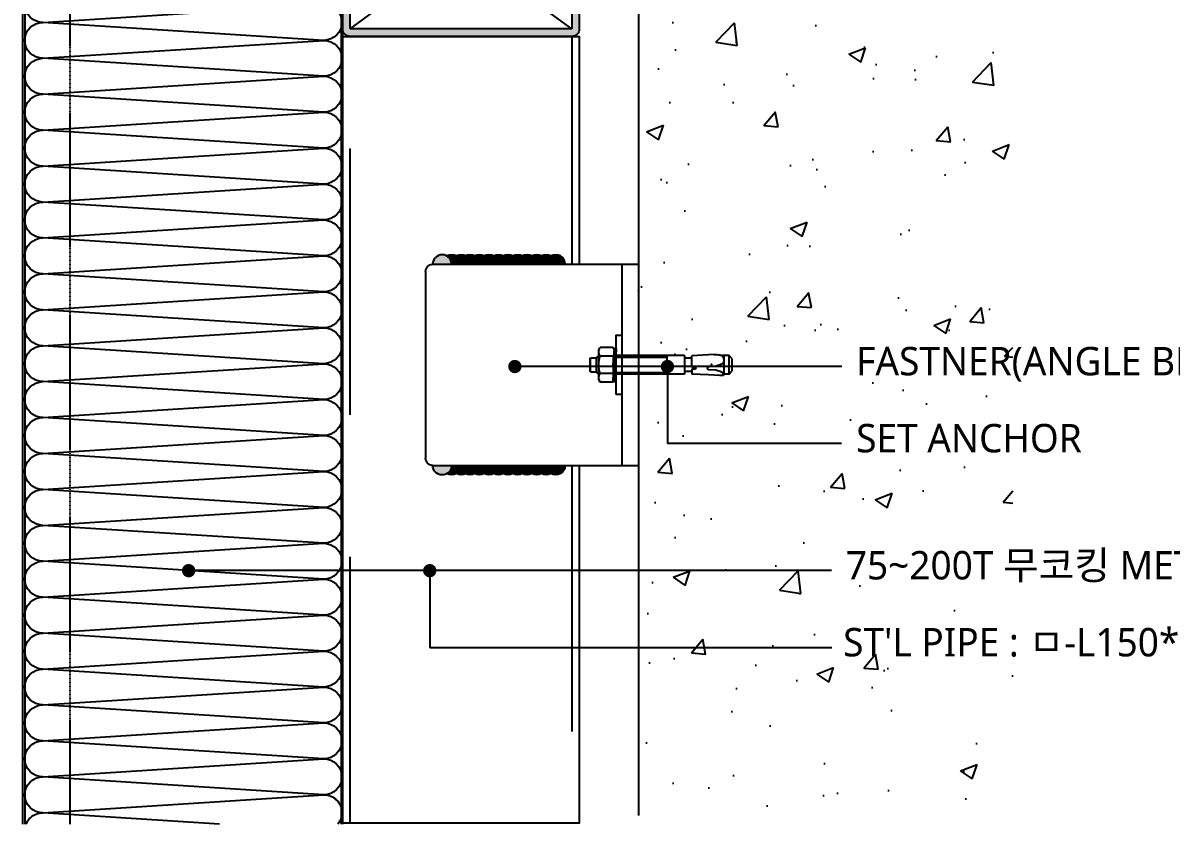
# Model space of a CAD drawing. Header units: millimetres. Extents: x -1365 to 31821, y 84 to 2865.
# Drawn here: x 8988.2 to 9473.1, y 475.8 to 814.3 of the extents above; entities that cross this region are included whole.
import ezdxf
from ezdxf.xclip import XClip

# ---------------------------------------------------------------- set-up
doc = ezdxf.new("R2010")
doc.units = ezdxf.units.MM
doc.header["$LTSCALE"] = 10
doc.header["$XCLIPFRAME"] = 0
for name, pattern in [('2017.06.22  K-TOP METAL PANEL SHAPE(수정)$0$HID', [0.345, 0.225, -0.12]), ('CONTINOUS', [0]), ('H1', [0.28125, 0.1875, -0.09375])]:
    doc.linetypes.add(name, pattern=pattern)
for name, color, linetype in [('1.bolt', 9, 'CONTINOUS'), ('SYM-LEAD', 6, 'Continuous'), ('TEXT', 3, 'Continuous'), ('스피드블록메탈 100', 2, 'Continuous'), ('스피드블록메탈 135', 2, 'Continuous')]:
    doc.layers.add(name, color=color, linetype=linetype)
doc.styles.add('스타일1', font='malgun.ttf')

# ---------------------------------------------------------------- blocks, each defined once
blk = doc.blocks.new('A$C4E771A6B')
h = blk.add_hatch(color=24)
h.dxf.hatch_style = 1
h.paths.add_polyline_path([(-93.6, 71.8, 0.414214), (-96.8, 68.6), (-96.8, 0, 0.414214), (-93.6, -3.2), (0, -3.2, 0.414214), (3.2, 0), (3.2, 68.6, 0.414214), (0, 71.8)])
h.paths.add_polyline_path([(0, 68.6), (0, 0), (-93.6, 0), (-93.6, 68.6)], flags=16)
at = {"color": 22}
for p, q in [((-96.8, 68.6), (-96.8, 0)), ((0, 71.8), (-93.6, 71.8)), ((0, 68.6), (-93.6, 68.6)), ((-93.6, 68.6), (-93.6, 0)), ((0, 0), (0, 68.6)), ((3.2, 0), (3.2, 68.6)), ((-93.6, 0), (0, 0)), ((-93.6, -3.2), (0, -3.2))]:
    blk.add_line(p, q, dxfattribs=at)
at = {"color": 1}
for p, q in [((0, 68.6), (-93.6, 0)), ((-93.6, 68.6), (0, 0))]:
    blk.add_line(p, q, dxfattribs=at)
at = {"color": 22}
for centre, start, end in [((-93.6, 68.6), 90, 180), ((0, 68.6), 360, 90), ((-93.6, 0), 180, 270), ((0, 0), 270, 0)]:
    blk.add_arc(centre, 3.2, start, end, dxfattribs=at)
blk = doc.blocks.new('A$C55611C01')
h = blk.add_hatch(color=254)
h.dxf.hatch_style = 1
edge = h.paths.add_edge_path()
edge.add_line((-42.46, 196.61), (-34.61, 196.61))
edge.add_line((-34.61, 196.61), (-34.61, 197.41))
edge.add_line((-34.61, 197.41), (2.64, 197.41))
edge.add_line((2.64, 197.41), (2.64, 190.26))
edge.add_line((2.64, 190.26), (17.24, 190.26))
edge.add_line((17.24, 190.26), (17.49, 187.26))
edge.add_line((17.49, 187.26), (16.74, 185.26))
edge.add_line((16.74, 185.26), (17.74, 183.26))
edge.add_line((17.74, 183.26), (18.74, 183.26))
edge.add_line((18.74, 183.26), (19.74, 185.26))
edge.add_line((19.74, 185.26), (18.99, 187.26))
edge.add_line((18.99, 187.26), (19.24, 190.26))
edge.add_line((19.24, 190.26), (26.04, 190.26))
edge.add_line((26.04, 190.26), (26.04, 197.41))
edge.add_line((26.04, 197.41), (43.09, 197.41))
edge.add_line((43.09, 197.41), (43.09, 196.91))
edge.add_line((43.09, 196.91), (51.24, 196.91))
edge.add_arc((51.24, 195.56), 1.35, 0, 90, ccw=False)
edge.add_line((52.59, 195.56), (52.59, 188.06))
edge.add_line((52.59, 188.06), (53.74, 188.06))
edge.add_line((53.74, 188.06), (53.74, 195.56))
edge.add_arc((51.24, 195.56), 2.5, 360, 450)
edge.add_line((51.24, 198.06), (44.24, 198.06))
edge.add_line((44.24, 198.06), (44.24, 198.56))
edge.add_line((44.24, 198.56), (22.89, 198.56))
edge.add_line((22.89, 198.56), (22.89, 197.41))
edge.add_line((22.89, 197.41), (24.89, 197.41))
edge.add_line((24.89, 197.41), (24.89, 191.41))
edge.add_line((24.89, 191.41), (16.89, 191.41))
edge.add_line((16.89, 191.41), (16.89, 197.41))
edge.add_line((16.89, 197.41), (18.89, 197.41))
edge.add_line((18.89, 197.41), (18.89, 198.56))
edge.add_line((18.89, 198.56), (12.39, 198.56))
edge.add_line((12.39, 198.56), (12.39, 191.56))
edge.add_line((12.39, 191.56), (3.79, 191.56))
edge.add_line((3.79, 191.56), (3.79, 198.56))
edge.add_line((3.79, 198.56), (-35.76, 198.56))
edge.add_line((-35.76, 198.56), (-35.76, 197.76))
edge.add_line((-35.76, 197.76), (-42.46, 197.76))
edge.add_arc((-42.46, 195.26), 2.5, 90, 180)
edge.add_line((-44.96, 195.26), (-44.96, 188.06))
edge.add_line((-44.96, 188.06), (-43.81, 188.06))
edge.add_line((-43.81, 188.06), (-43.81, 195.26))
edge.add_arc((-42.46, 195.26), 1.35, 90, 179.9968, ccw=False)
at = {"layer": '스피드블록메탈 135'}
h = blk.add_hatch(dxfattribs=at)
h.set_pattern_fill('ANSI31', color=253, scale=0.1)
h.set_pattern_definition([(45, (-1301271.48088, 365888.3783), (-0.22450640303, 0.22450640303), [])])
h.paths.add_polyline_path([(18.86, 199.06), (18.89, 199.06), (18.89, 199.03, 0.079792), (19.89, 198.55), (19.89, 197.41), (17.39, 197.41), (17.39, 192.41), (24.39, 192.41), (24.39, 197.41), (21.89, 197.41), (21.89, 198.55, 0.079792), (22.89, 199.03), (22.89, 199.06), (22.92, 199.06, 3.125577)])
h.paths.add_polyline_path([(20.89, 204.41, -1), (20.89, 199.41, -1)], flags=16)
h.paths.add_polyline_path([(23.39, 196.41), (23.39, 193.41), (18.39, 193.41), (18.39, 196.41)], flags=16)
at = {"color": 251, "ltscale": 0.01}
for points in [[(-45.96, 194.41), (0.88, 197.41)], [(55.12, 186.24), (-45.96, 192.7)], [(-45.96, 179.23), (55.55, 185.72)]]:
    blk.add_lwpolyline(points, dxfattribs=at)
for points in [[(62.97, 185.06, -0.212511), (66.74, 180.17, -0.212511)], [(66.74, 176.58, -0.345838), (59.37, 170.78), (-45.96, 177.52)], [(-45.96, 164.05), (59.37, 170.78, -1), (59.37, 155.6), (-45.96, 162.34)], [(-45.96, 148.87), (59.37, 155.6, -1), (59.37, 140.42), (-46.21, 147.17)], [(-59.37, 132.83, -0.665933), (-64.77, 145.76, -0.665933)], [(-59.37, 117.65, -1), (-59.37, 132.83), (59.37, 140.42, -1), (59.37, 125.24), (-59.37, 132.83)], [(-59.37, 102.47, -1), (-59.37, 117.65), (59.37, 125.24, -1), (59.37, 110.06), (-59.37, 117.65)], [(-59.37, 87.29, -1), (-59.37, 102.47), (59.37, 110.06, -1), (59.37, 94.88), (-59.37, 102.47)], [(-59.37, 72.11, -1), (-59.37, 87.29), (59.37, 94.88, -1), (59.37, 79.7), (-59.37, 87.29)], [(-59.37, 56.93, -1), (-59.37, 72.11), (59.37, 79.7, -1), (59.37, 64.52), (-59.37, 72.11)], [(-59.37, 41.75, -1), (-59.37, 56.93), (59.37, 64.52, -1), (59.37, 49.34), (-59.37, 56.93)], [(-59.37, 26.57, -1), (-59.37, 41.75), (59.37, 49.34, -1), (59.37, 34.16), (-59.37, 41.75)], [(-59.37, 11.39, -1), (-59.37, 26.57), (59.37, 34.16, -1), (59.37, 18.98), (-59.37, 26.57)], [(-59.37, -3.8, -1), (-59.37, 11.39), (59.37, 18.98, -1), (59.37, 3.8), (-59.37, 11.39)], [(-59.37, -18.98, -1), (-59.37, -3.8), (59.37, 3.8, -1), (59.37, -11.39), (-59.37, -3.8)], [(-59.37, -34.16, -1), (-59.37, -18.98), (59.37, -11.39, -1), (59.37, -26.57), (-59.37, -18.98)], [(-59.37, -49.34, -1), (-59.37, -34.16), (59.37, -26.57, -1), (59.37, -41.75), (-59.37, -34.16)], [(-59.37, -64.52, -1), (-59.37, -49.34), (59.37, -41.75, -1), (59.37, -56.93), (-59.37, -49.34)], [(-59.37, -79.7, -1), (-59.37, -64.52), (59.37, -56.93, -1), (59.37, -72.11), (-59.37, -64.52)], [(-59.37, -94.88, -1), (-59.37, -79.7), (59.37, -72.11, -1), (59.37, -87.29), (-59.37, -79.7)], [(-59.37, -110.06, -1), (-59.37, -94.88), (59.37, -87.29, -1), (59.37, -102.47), (-59.37, -94.88)], [(-59.37, -125.24, -1), (-59.37, -110.06), (59.37, -102.47, -1), (59.37, -117.65), (-59.37, -110.06)], [(-59.37, -140.42, -1), (-59.37, -125.24), (59.37, -117.65, -1), (59.37, -132.83), (-59.37, -125.24)], [(-59.37, -155.6, -1), (-59.37, -140.42), (59.37, -132.83, -1), (59.37, -148.01), (-59.37, -140.42)], [(-59.37, -170.78, -1), (-59.37, -155.6), (59.37, -148.01, -1), (59.37, -163.19), (-59.37, -155.6)], [(-59.37, -185.96, -1), (-59.37, -170.78), (59.37, -163.19, -1), (59.37, -178.37), (-59.37, -170.78)], [(-59.37, -201.14, -1), (-59.37, -185.96), (59.37, -178.37, -1), (59.37, -193.55), (-59.37, -185.96)], [(-59.37, -216.33, -1), (-59.37, -201.14), (59.37, -193.55, -1), (59.37, -208.73), (-59.37, -201.14)], [(-59.37, -231.51, -1), (-59.37, -216.33), (59.37, -208.73, -1), (59.37, -223.92), (-59.37, -216.33)], [(-66.95, -238.68, -0.398317), (-59.37, -231.51), (59.37, -223.92, -1), (59.37, -239.1), (-59.37, -231.51)]]:
    blk.add_lwpolyline(points, format="xyb", dxfattribs=at)
at = {"layer": '스피드블록메탈 100', "color": 4}
for points in [[(-67.76, -238.68), (-67.76, 144.06, -0.414214), (-65.26, 146.56), (-48.76, 146.56, 0.414214), (-46.76, 148.56), (-46.76, 196.06, -0.414214), (-44.26, 198.56), (-36.76, 198.56), (-36.76, 197.76), (-43.96, 197.76, 0.414214), (-45.96, 195.76), (-45.96, 148.26, -0.414214), (-48.46, 145.76), (-64.96, 145.76, 0.414214), (-66.96, 143.76), (-66.96, -238.68)], [(66.74, -238.68), (66.74, 127.3), (66.74, 183.06, 0.414214), (64.74, 185.06), (57.24, 185.06, -0.414214), (54.74, 187.56), (54.74, 196.06, 0.414214), (52.74, 198.06), (45.24, 198.06), (45.24, 198.56), (52.74, 198.56, -0.414214), (55.24, 196.06), (55.24, 187.56, 0.414214), (57.24, 185.56), (64.74, 185.56, -0.414214), (67.24, 183.06), (67.24, 127.22), (67.24, -238.68)]]:
    blk.add_lwpolyline(points, format="xyb", dxfattribs=at)
at = {"layer": '스피드블록메탈 135', "color": 252, "linetype": 'H1', "ltscale": 0.2}
blk.add_line((-47.76, -238.68), (-47.76, 145.86), dxfattribs=at)
at = {"layer": '스피드블록메탈 135', "color": 5}
blk.add_lwpolyline([(19.89, 198.55), (19.89, 197.41), (17.39, 197.41), (17.39, 192.41), (24.39, 192.41), (24.39, 197.41), (21.89, 197.41), (21.89, 198.55, 6.854102)], format="xyb", close=True, dxfattribs=at)
at = {"layer": '스피드블록메탈 135', "color": 181}
blk.add_lwpolyline([(-42.46, 196.61), (-34.61, 196.61), (-34.61, 197.41), (2.64, 197.41), (2.64, 190.26), (17.24, 190.26), (17.49, 187.26), (16.74, 185.26), (17.74, 183.26), (18.74, 183.26), (19.74, 185.26), (18.99, 187.26), (19.24, 190.26), (26.04, 190.26), (26.04, 197.41), (43.09, 197.41), (43.09, 196.91), (51.24, 196.91, -0.414214), (52.59, 195.56), (52.59, 188.06), (53.74, 188.06), (53.74, 195.56, 0.414214), (51.24, 198.06), (44.24, 198.06), (44.24, 198.56), (22.89, 198.56), (22.89, 197.41), (24.89, 197.41), (24.89, 191.41), (16.89, 191.41), (16.89, 197.41), (18.89, 197.41), (18.89, 198.56), (12.39, 198.56), (12.39, 191.56), (3.79, 191.56), (3.79, 198.56), (-35.76, 198.56), (-35.76, 197.76), (-42.46, 197.76, 0.414214), (-44.96, 195.26), (-44.96, 188.06), (-43.81, 188.06), (-43.81, 195.26, -0.414197)], format="xyb", close=True, dxfattribs=at)
at = {"layer": '스피드블록메탈 135', "color": 5}
blk.add_lwpolyline([(18.39, 193.41), (23.39, 193.41), (23.39, 196.41), (18.39, 196.41)], close=True, dxfattribs=at)
blk.add_circle((20.89, 201.91), 2.5, dxfattribs=at)
blk = doc.blocks.new('A$C4E25569A')
h = blk.add_hatch(color=32)
h.dxf.hatch_style = 1
h.paths.add_polyline_path([(-0.42, 29.67, 0.57735), (-3.91, 23.63, -0.267949), (-0.42, 25.64)])
h = blk.add_hatch(color=32)
h.dxf.hatch_style = 1
h.paths.add_polyline_path([(-0.42, 25.64, 0.57735), (-3.91, 19.6, -0.267949), (-0.42, 21.62)])
h = blk.add_hatch(color=32)
h.dxf.hatch_style = 1
h.paths.add_polyline_path([(-0.42, 21.62, 0.57735), (-3.91, 15.58, -0.267949), (-0.42, 17.59)])
h = blk.add_hatch(color=32)
h.dxf.hatch_style = 1
h.paths.add_polyline_path([(-0.42, 17.59, 0.57735), (-3.91, 11.55, -0.267949), (-0.42, 13.56)])
h = blk.add_hatch(color=32)
h.dxf.hatch_style = 1
h.paths.add_polyline_path([(-0.42, 13.56, 0.57735), (-3.91, 7.52, -0.267949), (-0.42, 9.54)])
h = blk.add_hatch(color=32)
h.dxf.hatch_style = 1
h.paths.add_polyline_path([(-0.42, 9.54, 0.57735), (-3.91, 3.5, -0.267949), (-0.42, 5.51)])
h = blk.add_hatch(color=32)
h.dxf.hatch_style = 1
h.paths.add_polyline_path([(-0.42, 5.51, 0.57735), (-3.91, -0.53, -0.267949), (-0.42, 1.48)])
h = blk.add_hatch(color=32)
h.dxf.hatch_style = 1
h.paths.add_polyline_path([(-0.42, 1.48, 0.57735), (-3.91, -4.56, -0.267949), (-0.42, -2.54)])
h = blk.add_hatch(color=32)
h.dxf.hatch_style = 1
h.paths.add_polyline_path([(-0.42, -2.54, 0.57735), (-3.91, -8.58, -0.267949), (-0.42, -6.57)])
h = blk.add_hatch(color=32)
h.dxf.hatch_style = 1
h.paths.add_polyline_path([(-0.42, -6.57, 0.57735), (-3.91, -12.61, -0.267949), (-0.42, -10.6)])
h = blk.add_hatch(color=32)
h.dxf.hatch_style = 1
h.paths.add_polyline_path([(-0.42, -10.55, 0.57735), (-3.91, -16.59, -0.267949), (-0.42, -14.58)])
h = blk.add_hatch(color=32)
h.dxf.hatch_style = 1
h.paths.add_polyline_path([(-0.42, -14.62, 0.57735), (-3.91, -20.66, -0.267949), (-0.42, -18.65)])
h = blk.add_hatch(color=32)
h.dxf.hatch_style = 1
h.paths.add_polyline_path([(-0.42, -18.28, 1), (-0.42, -26.33)])
at = {"color": 250}
for centre, end in [((-0.42, 25.64), 210), ((-0.42, 21.62), 210), ((-0.42, 17.59), 210), ((-0.42, 13.56), 210), ((-0.42, 9.54), 210), ((-0.42, 5.51), 210), ((-0.42, 1.48), 210), ((-0.42, -2.54), 210), ((-0.42, -6.57), 210), ((-0.42, -10.6), 210), ((-0.42, -14.25), 210), ((-0.42, -18.28), 210), ((-0.42, -22.3), 270)]:
    blk.add_arc(centre, 4.03, 90, end, dxfattribs=at)
blk = doc.blocks.new('A$C47247A44')
at = {"color": 253}
for p, q in [((-90, -39.5), (-90, 39.5)), ((-87, 42.5), (0, 42.5)), ((-7, -42.5), (-7, 42.5)), ((0, -42.5), (0, 42.5)), ((-87, -42.5), (0, -42.5))]:
    blk.add_line(p, q, dxfattribs=at)
for centre, start, end in [((-87, 39.5), 90, 180), ((-87, -39.5), 180, 270)]:
    blk.add_arc(centre, 3, start, end, dxfattribs=at)
at = {"layer": '1.bolt', "color": 253}
for p, q in [((-16.83, 6.33), (-16.26, 7.31)), ((-16.83, 6.33), (-16.83, -6.33)), ((-10.73, 7.31), (-16.26, 7.31)), ((-10.16, 6.33), (-10.73, 7.31)), ((-20.24, 3), (-20.57, 2.67)), ((-20.57, -2.67), (-20.57, 2.67)), ((-20.24, 3), (-20.24, -3)), ((-20.24, 3), (-17.9, 3)), ((-16.83, 4), (-17.9, 2.93)), ((-17.9, -2.93), (-17.9, 2.93)), ((-17.55, 3.28), (-16.83, 3.28)), ((-10.73, 3.66), (-16.26, 3.66)), ((-10.74, -4.14), (-10.74, 4.45)), ((19.43, 4), (-9.5, 4)), ((-9.5, 3.28), (11.93, 3.28)), ((11.93, -4), (11.93, 4)), ((19.43, -4), (19.43, 4)), ((22.46, 2.81), (19.73, 2.81)), ((29.49, 4.26), (22.46, 3.94)), ((22.46, 1.82), (22.46, 3.92)), ((23.76, 1.88), (22.46, 1.82)), ((22.46, 1), (22.46, -3.87)), ((23.76, 0.93), (22.46, 1)), ((34.23, 4.48), (29.49, 4.26)), ((32.59, 2.28), (29.66, 2.12)), ((32.79, 0.53), (29.81, 0.69)), ((33.49, 2.56), (32.59, 2.28)), ((33.43, 0.34), (32.79, 0.53)), ((34.08, 0.16), (33.43, 0.34)), ((34.43, 2.85), (33.49, 2.56)), ((35.18, -0.24), (34.08, 0.16)), ((35.9, 4.56), (34.23, 4.48)), ((35.31, 3.23), (34.43, 2.85)), ((35.94, 3.93), (35.31, 3.23)), ((35.94, 3.93), (35.9, 4.56)), ((38.26, 3.9), (35.92, 3.9)), ((36.09, -3.9), (36.09, 3.9)), ((38.26, 3.9), (38.26, -3.9)), ((38.26, 3.9), (39.43, 2.73)), ((39.43, -2.67), (39.43, 2.67)), ((-20.57, -2.67), (-20.24, -3)), ((-20.24, -3), (-17.9, -3)), ((-16.83, -4), (-17.9, -2.93)), ((-17.55, -3.28), (-16.83, -3.28)), ((-10.73, -3.66), (-16.26, -3.66)), ((-9.5, -3.28), (11.93, -3.28)), ((19.43, -4), (-9.5, -4)), ((22.46, -2.81), (19.73, -2.81)), ((31.91, -4.36), (22.46, -3.87)), ((34.33, -4.19), (35.02, -3.94)), ((35.02, -3.94), (35.6, -3.45)), ((38.26, -3.9), (35.08, -3.9)), ((35.83, -0.93), (35.18, -0.24)), ((35.6, -3.45), (35.94, -2.8)), ((36.03, -2.06), (35.83, -0.93)), ((35.94, -2.8), (36.03, -2.06)), ((39.43, -2.73), (38.26, -3.9)), ((-16.83, -6.33), (-16.26, -7.32)), ((-10.73, -7.32), (-16.26, -7.32)), ((-10.16, -6.33), (-10.73, -7.32))]:
    blk.add_line(p, q, dxfattribs=at)
for points in [[(-9.5, 12.5), (-9.5, -12.5), (-7, -12.5), (-7, 12.5)], [(-10.12, 0.15), (-9.5, 0.21), (-10.11, 7.15), (-10.73, 7.1)], [(-10.11, -6.85), (-9.49, -6.79), (-10.11, 7.15), (-10.73, 7.1)], [(-10.11, -6.85), (-9.49, -6.79), (-10.11, 0.15), (-10.73, 0.1)]]:
    blk.add_lwpolyline(points, close=True, dxfattribs=at)
for centre, radius, start, end in [((-13.6, 5.49), 3.23, 145.5615, 214.4385), ((-13.4, 5.49), 3.23, 325.5615, 34.4385), ((-4.75, 0), 12.08, 162.383, 197.617), ((-22.25, 0), 12.08, 342.383, 17.617), ((19.73, 3.11), 0.299, 180, 270), ((23.69, 1.41), 0.482, 278.5979, 81.4021), ((29.89, 1.42), 0.737, 107.8518, 263.8748), ((-13.6, -5.49), 3.23, 145.5615, 214.4385), ((-13.4, -5.49), 3.23, 325.5615, 34.4385), ((19.73, -3.11), 0.299, 90, 180), ((32.42, 5.37), 9.75, 267, 281.2993)]:
    blk.add_arc(centre, radius, start, end, dxfattribs=at)
blk.add_point((30.83, -0.09), dxfattribs=at)
at = {"rotation": 270}
blk.add_blockref('A$C4E25569A', (-60.62, 42.08), dxfattribs=at)
at = {"xscale": -1, "rotation": 270}
blk.add_blockref('A$C4E25569A', (-60.62, -42.08), dxfattribs=at)
blk = doc.blocks.new('POT')
at = {"layer": 'TEXT', "color": 1, "const_width": 0.75}
blk.add_lwpolyline([(-0.375, 0, 1), (0.375, 0, 1)], format="xyb", close=True, dxfattribs=at)

msp = doc.modelspace()

# ---------------------------------------------------------------- hatches: boundary and pattern name
h = msp.add_hatch()
h.set_pattern_fill('AR-CONC', color=252, scale=0.4)
h.set_pattern_definition([(50, (-8128.18, -4245.726), (72.87387, -6.37563), [7.62, -83.82]), (355, (-8128.18, -4245.726), (-14.09737, 76.42274), [6.096, -67.05623]), (100.45144, (-8122.11, -4246.26), (58.7765, 70.0471), [6.476, -71.2361]), (46.1842, (-8128.18, -4225.41), (108.4316, -16.81693), [11.43, -125.73]), (96.63556, (-8119.15, -4226.81), (94.96165, 98.97045), [9.714, -106.85424]), (351.18415, (-8128.18, -4225.41), (94.96165, 98.97045), [9.144, -100.5839]), (21, (-8118.02, -4230.486), (60.64576, -40.90608), [7.62, -83.82]), (326, (-8118.02, -4230.486), (24.7208, 73.6752), [6.096, -67.056]), (71.45144, (-8112.97, -4233.895), (85.36657, 32.7691), [6.476, -71.23598]), (37.5, (-8128.183, -4245.726), (1.23544, 33.822016), [0, -66.2432, 0, -68.072, 0, -67.31]), (7.5, (-8128.183, -4245.726), (26.727865, 40.07223), [0, -38.8112, 0, -64.7192, 0, -25.654]), (327.5, (-8150.84, -4245.726), (54.23624, -2.291498), [0, -25.4, 0, -79.248, 0, -105.156]), (317.5, (-8161, -4245.726), (59.25167, 10.1706), [0, -33.02, 0, -52.6288, 0, -74.676])])
h.paths.add_polyline_path([(9406.25, 479.37), (9248.21, 479.37), (9248.21, 883.6), (9406.25, 883.6)])

# ---------------------------------------------------------------- linework, layer by layer
at = {"color": 252}
msp.add_line((9248.21, 883.6, 0), (9248.21, 479.37, 0), dxfattribs=at)
at = {"color": 22, "elevation": 0}
for points in [[(9123.21, 476.17), (9123.21, 808.6), (9223.21, 808.6), (9223.21, 712.31)], [(9223.21, 627.31), (9223.21, 476.17), (9123.21, 476.17)]]:
    msp.add_lwpolyline(points, dxfattribs=at)
at = {"color": 252, "linetype": '2017.06.22  K-TOP METAL PANEL SHAPE(수정)$0$HID', "ltscale": 50, "elevation": 0}
msp.add_lwpolyline([(9220.01, 627.31), (9220.01, 476.17), (9126.41, 476.17), (9126.41, 808.6), (9220.01, 808.6), (9220.01, 712.31)], dxfattribs=at)
at = {"layer": 'SYM-LEAD'}
for p, q in [((9334.04, 669.09), (9195.98, 669.09)), ((9260.43, 669.09), (9260.43, 636.54)), ((9333.96, 636.54), (9260.43, 636.54)), ((9329.66, 582.83), (9058.2, 582.83)), ((9160.03, 582.83), (9160.03, 550.28)), ((9329.81, 550.28), (9160.03, 550.28))]:
    msp.add_line(p, q, dxfattribs=at)

# ---------------------------------------------------------------- block references
ref = msp.add_blockref('A$C55611C01', (9055.97, 712.04, 0))
XClip(ref).set_block_clipping_path([(-134.8645599356, -236.2823271692), (104.7421677692, 171.55542522)])
at = {"xscale": -1, "rotation": 180}
for name, p in [('A$C4E771A6B', (9220.01, 880.4, 0)), ('A$C47247A44', (9248.21, 669.81))]:
    msp.add_blockref(name, p, dxfattribs=at)
at = {"color": 1, "xscale": 3.75, "yscale": 3.75, "zscale": 3.75, "rotation": 270}
for p in [(9260.43, 669.09), (9160.03, 582.83)]:
    msp.add_blockref('POT', p, dxfattribs=at)
at = {"layer": 'TEXT', "xscale": 3.75, "yscale": 3.75, "zscale": 3.75, "rotation": 270}
for p in [(9195.98, 669.09), (9058.2, 582.83)]:
    msp.add_blockref('POT', p, dxfattribs=at)

# ---------------------------------------------------------------- texts
at = {"layer": 'TEXT', "color": 3, "style": '스타일1'}
for s, p in [('FASTNER(ANGLE BRACKET)', (9340.16, 665.38)), ('SET ANCHOR', (9340.16, 632.83)), ('75~200T 무코킹 METAL PANEL', (9335.78, 579.12)), ("ST'L PIPE : ㅁ-L150*(W50~150)*THK2.3T이상", (9334.65, 546.6))]:
    msp.add_text(s, height=12, dxfattribs=at).set_placement(p)

doc.saveas('drawing.dxf')
